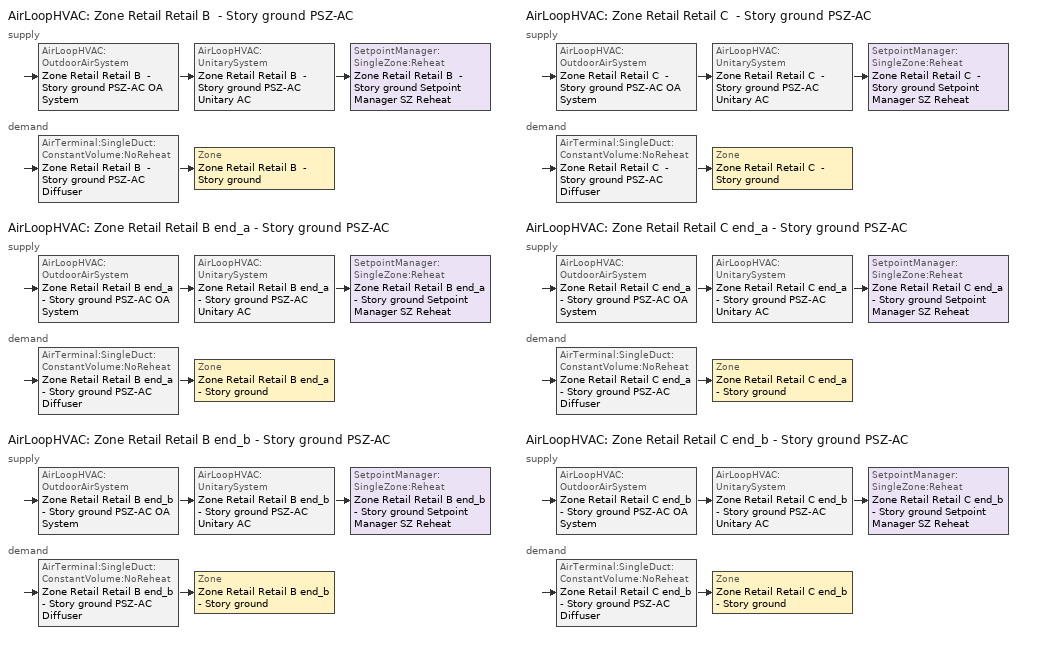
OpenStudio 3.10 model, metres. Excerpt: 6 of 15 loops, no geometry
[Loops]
AirLoopHVAC 'Zone Retail Retail B  - Story ground PSZ-AC'
 supply: AirLoopHVAC:OutdoorAirSystem 'Zone Retail Retail B  - Story ground PSZ-AC OA System' > AirLoopHVAC:UnitarySystem 'Zone Retail Retail B  - Story ground PSZ-AC Unitary AC' > SetpointManager:SingleZone:Reheat 'Zone Retail Retail B  - Story ground Setpoint Manager SZ Reheat'
 demand: AirTerminal:SingleDuct:ConstantVolume:NoReheat 'Zone Retail Retail B  - Story ground PSZ-AC Diffuser' > Zone 'Zone Retail Retail B  - Story ground'
AirLoopHVAC 'Zone Retail Retail B end_a - Story ground PSZ-AC'
 supply: AirLoopHVAC:OutdoorAirSystem 'Zone Retail Retail B end_a - Story ground PSZ-AC OA System' > AirLoopHVAC:UnitarySystem 'Zone Retail Retail B end_a - Story ground PSZ-AC Unitary AC' > SetpointManager:SingleZone:Reheat 'Zone Retail Retail B end_a - Story ground Setpoint Manager SZ Reheat'
 demand: AirTerminal:SingleDuct:ConstantVolume:NoReheat 'Zone Retail Retail B end_a - Story ground PSZ-AC Diffuser' > Zone 'Zone Retail Retail B end_a - Story ground'
AirLoopHVAC 'Zone Retail Retail B end_b - Story ground PSZ-AC'
 supply: AirLoopHVAC:OutdoorAirSystem 'Zone Retail Retail B end_b - Story ground PSZ-AC OA System' > AirLoopHVAC:UnitarySystem 'Zone Retail Retail B end_b - Story ground PSZ-AC Unitary AC' > SetpointManager:SingleZone:Reheat 'Zone Retail Retail B end_b - Story ground Setpoint Manager SZ Reheat'
 demand: AirTerminal:SingleDuct:ConstantVolume:NoReheat 'Zone Retail Retail B end_b - Story ground PSZ-AC Diffuser' > Zone 'Zone Retail Retail B end_b - Story ground'
AirLoopHVAC 'Zone Retail Retail C  - Story ground PSZ-AC'
 supply: AirLoopHVAC:OutdoorAirSystem 'Zone Retail Retail C  - Story ground PSZ-AC OA System' > AirLoopHVAC:UnitarySystem 'Zone Retail Retail C  - Story ground PSZ-AC Unitary AC' > SetpointManager:SingleZone:Reheat 'Zone Retail Retail C  - Story ground Setpoint Manager SZ Reheat'
 demand: AirTerminal:SingleDuct:ConstantVolume:NoReheat 'Zone Retail Retail C  - Story ground PSZ-AC Diffuser' > Zone 'Zone Retail Retail C  - Story ground'
AirLoopHVAC 'Zone Retail Retail C end_a - Story ground PSZ-AC'
 supply: AirLoopHVAC:OutdoorAirSystem 'Zone Retail Retail C end_a - Story ground PSZ-AC OA System' > AirLoopHVAC:UnitarySystem 'Zone Retail Retail C end_a - Story ground PSZ-AC Unitary AC' > SetpointManager:SingleZone:Reheat 'Zone Retail Retail C end_a - Story ground Setpoint Manager SZ Reheat'
 demand: AirTerminal:SingleDuct:ConstantVolume:NoReheat 'Zone Retail Retail C end_a - Story ground PSZ-AC Diffuser' > Zone 'Zone Retail Retail C end_a - Story ground'
AirLoopHVAC 'Zone Retail Retail C end_b - Story ground PSZ-AC'
 supply: AirLoopHVAC:OutdoorAirSystem 'Zone Retail Retail C end_b - Story ground PSZ-AC OA System' > AirLoopHVAC:UnitarySystem 'Zone Retail Retail C end_b - Story ground PSZ-AC Unitary AC' > SetpointManager:SingleZone:Reheat 'Zone Retail Retail C end_b - Story ground Setpoint Manager SZ Reheat'
 demand: AirTerminal:SingleDuct:ConstantVolume:NoReheat 'Zone Retail Retail C end_b - Story ground PSZ-AC Diffuser' > Zone 'Zone Retail Retail C end_b - Story ground'
[Sizing:Zone] Zone Cooling Design Supply Air Temperature Input Method=SupplyAirTemperature; Zone Cooling Design Supply Air Temperature {C}=12.7778; Zone Cooling Design Supply Air Temperature Difference {deltaC}=11.11; Zone Heating Design Supply Air Temperature Input Method=SupplyAirTemperature; Zone Heating Design Supply Air Temperature {C}=50; Zone Heating Design Supply Air Temperature Difference {deltaC}=11.11; Zone Cooling Design Supply Air Humidity Ratio {kg-H2O/kg-air}=0.0085; Zone Heating Design Supply Air Humidity Ratio {kg-H2O/kg-air}=0.008; Cooling Design Air Flow Method=DesignDay; Heating Design Air Flow Method=DesignDay; Heating Maximum Air Flow Fraction=1; Account for Dedicated Outdoor Air System=No; Dedicated Outdoor Air System Control Strategy=NeutralSupplyAir; Dedicated Outdoor Air Low Setpoint Temperature for Design {C}=autosize; Dedicated Outdoor Air High Setpoint Temperature for Design {C}=autosize; Zone Load Sizing Method=Sensible Load Only No Latent Load; Zone Latent Cooling Design Supply Air Humidity Ratio Input Method=HumidityRatioDifference; Zone Cooling Design Supply Air Humidity Ratio Difference {kgWater/kgDryAir}=0.005; Zone Latent Heating Design Supply Air Humidity Ratio Input Method=HumidityRatioDifference; Zone Humidification Design Supply Air Humidity Ratio Difference {kgWater/kgDryAir}=0.005; Sizing Option=Coincident
Zone Retail Retail B end_a - Story ground; Zone Retail Retail C end_a - Story ground; Zone Retail Retail B  - Story ground; Zone Retail Retail C  - Story ground; Zone Retail Retail B end_b - Story ground; Zone Retail Retail C end_b - Story ground
[Zone equipment]
Zone Retail Retail B end_a - Story ground: Zone Retail Retail B end_a - Story ground PSZ-AC Diffuser
Zone Retail Retail C end_a - Story ground: Zone Retail Retail C end_a - Story ground PSZ-AC Diffuser
Zone Retail Retail B  - Story ground: Zone Retail Retail B  - Story ground PSZ-AC Diffuser
Zone Retail Retail C  - Story ground: Zone Retail Retail C  - Story ground PSZ-AC Diffuser
Zone Retail Retail B end_b - Story ground: Zone Retail Retail B end_b - Story ground PSZ-AC Diffuser
Zone Retail Retail C end_b - Story ground: Zone Retail Retail C end_b - Story ground PSZ-AC Diffuser
[AirLoopHVAC] Design Return Air Flow Fraction of Supply Air Flow=1
Name | Availability Schedule | Design Supply Air Flow Rate {m3/s}
Zone Retail Retail B  - Story ground PSZ-AC | Zone Retail Retail B  - Story ground PSZ-AC Occ Sch | 0.0240887
Zone Retail Retail B end_a - Story ground PSZ-AC | Zone Retail Retail B end_a - Story ground PSZ-AC Occ Sch | 0.110157
Zone Retail Retail B end_b - Story ground PSZ-AC | Zone Retail Retail B end_b - Story ground PSZ-AC Occ Sch | 0.0924034
Zone Retail Retail C  - Story ground PSZ-AC | Zone Retail Retail C  - Story ground PSZ-AC Occ Sch | 0.038017
Zone Retail Retail C end_a - Story ground PSZ-AC | Zone Retail Retail C end_a - Story ground PSZ-AC Occ Sch | 0.142789
Zone Retail Retail C end_b - Story ground PSZ-AC | Zone Retail Retail C end_b - Story ground PSZ-AC Occ Sch | 0.137319
[Sizing:System] Type of Load to Size On=Sensible; Central Heating Maximum System Air Flow Ratio=1; Preheat Design Temperature {C}=7.22222; Preheat Design Humidity Ratio {kg-H2O/kg-Air}=0.008; Precool Design Temperature {C}=12.7778; Precool Design Humidity Ratio {kg-H2O/kg-Air}=0.008; Central Cooling Design Supply Air Temperature {C}=12.7778; Central Heating Design Supply Air Temperature {C}=50; Sizing Option=Coincident; 100% Outdoor Air in Cooling=No; 100% Outdoor Air in Heating=No; Central Cooling Design Supply Air Humidity Ratio {kg-H2O/kg-Air}=0.0085; Central Heating Design Supply Air Humidity Ratio {kg-H2O/kg-Air}=0.008; Cooling Design Air Flow Method=DesignDay; Heating Design Air Flow Method=DesignDay; System Outdoor Air Method=ZoneSum; Zone Maximum Outdoor Air Fraction=1; Cooling Supply Air Flow Rate Per Floor Area {m3/s-m2}=0.00996765; Cooling Fraction of Autosized Cooling Supply Air Flow Rate=1; Cooling Supply Air Flow Rate Per Unit Cooling Capacity {m3/s-W}=3.94755e-05; Heating Supply Air Flow Rate Per Floor Area {m3/s-m2}=0.00996765; Heating Fraction of Autosized Heating Supply Air Flow Rate=1; Heating Fraction of Autosized Cooling Supply Air Flow Rate=1; Heating Supply Air Flow Rate Per Unit Heating Capacity {m3/s-W}=3.15882e-05; Cooling Design Capacity Method=CoolingDesignCapacity; Cooling Design Capacity Per Floor Area {W/m2}=234.7; Fraction of Autosized Cooling Design Capacity=1; Heating Design Capacity Method=HeatingDesignCapacity; Heating Design Capacity Per Floor Area {W/m2}=157; Fraction of Autosized Heating Design Capacity=1; Central Cooling Capacity Control Method=OnOff; Occupant Diversity=1
Name | Design Outdoor Air Flow Rate {m3/s} | Cooling Design Capacity {W} | Heating Design Capacity {W}
Zone Retail Retail B  - Story ground PSZ-AC | 0.0240887 | 386.17 | 752.92
Zone Retail Retail B end_a - Story ground PSZ-AC | 0.110157 | 1656.87 | 3470.66
Zone Retail Retail B end_b - Story ground PSZ-AC | 0.0924034 | 1381.7 | 3483.94
Zone Retail Retail C  - Story ground PSZ-AC | 0.038017 | 541.55 | 1015.7
Zone Retail Retail C end_a - Story ground PSZ-AC | 0.142789 | 2049.29 | 4790.47
Zone Retail Retail C end_b - Story ground PSZ-AC | 0.137319 | 1927.34 | 4812.5
[SetpointManager:SingleZone:Reheat] Minimum Supply Air Temperature {C}=12.7778; Maximum Supply Air Temperature {C}=50
Name | Control Zone | Setpoint Node or NodeList
Zone Retail Retail B  - Story ground Setpoint Manager SZ Reheat | Zone Retail Retail B  - Story ground | Zone Retail Retail B  - Story ground PSZ-AC Supply Outlet Node
Zone Retail Retail B end_a - Story ground Setpoint Manager SZ Reheat | Zone Retail Retail B end_a - Story ground | Zone Retail Retail B end_a - Story ground PSZ-AC Supply Outlet Node
Zone Retail Retail B end_b - Story ground Setpoint Manager SZ Reheat | Zone Retail Retail B end_b - Story ground | Zone Retail Retail B end_b - Story ground PSZ-AC Supply Outlet Node
Zone Retail Retail C  - Story ground Setpoint Manager SZ Reheat | Zone Retail Retail C  - Story ground | Zone Retail Retail C  - Story ground PSZ-AC Supply Outlet Node
Zone Retail Retail C end_a - Story ground Setpoint Manager SZ Reheat | Zone Retail Retail C end_a - Story ground | Zone Retail Retail C end_a - Story ground PSZ-AC Supply Outlet Node
Zone Retail Retail C end_b - Story ground Setpoint Manager SZ Reheat | Zone Retail Retail C end_b - Story ground | Zone Retail Retail C end_b - Story ground PSZ-AC Supply Outlet Node
[Coil:Heating:Gas] Availability Schedule=Always On Discrete; Gas Burner Efficiency=0.8; On Cycle Parasitic Electric Load {W}=0; Off Cycle Parasitic Gas Load {W}=0; Fuel Type=Propane
Name | Nominal Capacity {W}
Zone Retail Retail B  - Story ground PSZ-AC Gas Htg Coil 10kBtu/hr 0.8 Thermal Eff | 1309.68
Zone Retail Retail B end_a - Story ground PSZ-AC Gas Htg Coil 25kBtu/hr 0.8 Thermal Eff | 5568.37
Zone Retail Retail B end_b - Story ground PSZ-AC Gas Htg Coil 24kBtu/hr 0.8 Thermal Eff | 4928.46
Zone Retail Retail C  - Story ground PSZ-AC Gas Htg Coil 10kBtu/hr 0.8 Thermal Eff | 1820.1
Zone Retail Retail C end_a - Story ground PSZ-AC Gas Htg Coil 24kBtu/hr 0.8 Thermal Eff | 6775.33
Zone Retail Retail C end_b - Story ground PSZ-AC Gas Htg Coil 24kBtu/hr 0.8 Thermal Eff | 6578.13
[Coil:Heating:Electric] Availability Schedule=Always Off Discrete; Efficiency=1; Nominal Capacity {W}=0
Zone Retail Retail B  - Story ground PSZ-AC No Heat; Zone Retail Retail B end_a - Story ground PSZ-AC No Heat; Zone Retail Retail B end_b - Story ground PSZ-AC No Heat; Zone Retail Retail C  - Story ground PSZ-AC No Heat; Zone Retail Retail C end_a - Story ground PSZ-AC No Heat; Zone Retail Retail C end_b - Story ground PSZ-AC No Heat
[Coil:Cooling:DX:SingleSpeed] Availability Schedule=Always On Discrete; Rated COP {W/W}=2.967036; Rated Evaporator Fan Power Per Volume Flow Rate 2017 {W/(m3/s)}=773.3; Rated Evaporator Fan Power Per Volume Flow Rate 2023 {W/(m3/s)}=934.4; Total Cooling Capacity Function of Temperature Curve=DOE Ref DX Clg Coil Cool-Cap-fT; Total Cooling Capacity Function of Flow Fraction Curve=DOE Ref DX Clg Coil Cool-CAP-fFlow; Energy Input Ratio Function of Temperature Curve=DOE Ref DX Clg Coil Cool-EIR-fT; Energy Input Ratio Function of Flow Fraction Curve=DOE Ref DX Clg Coil Cool-EIR-fFlow; Part Load Fraction Correlation Curve=DOE Ref DX Clg Coil Cool-PLF-fPLR; Minimum Outdoor Dry-Bulb Temperature for Compressor Operation {C}=-25; Nominal Time for Condensate Removal to Begin {s}=0; Ratio of Initial Moisture Evaporation Rate and Steady State Latent Capacity=0; Maximum Cycling Rate {cycles/hr}=0; Latent Capacity Time Constant {s}=0; Condenser Type=AirCooled; Evaporative Condenser Effectiveness=0.9; Evaporative Condenser Air Flow Rate {m3/s}=autosize; Evaporative Condenser Pump Rated Power Consumption {W}=autosize; Crankcase Heater Capacity {W}=0; Maximum Outdoor Dry-Bulb Temperature for Crankcase Heater Operation {C}=10; Basin Heater Capacity {W/K}=0; Basin Heater Setpoint Temperature {C}=2
Name | Rated Total Cooling Capacity {W} | Rated Sensible Heat Ratio | Rated Air Flow Rate {m3/s}
Zone Retail Retail B  - Story ground PSZ-AC 1spd DX AC Clg Coil 5kBtu/hr 9.7SEER | 598.181 | 0.701083 | 0.0240887
Zone Retail Retail B end_a - Story ground PSZ-AC 1spd DX AC Clg Coil 12kBtu/hr 9.7SEER | 2735.47 | 0.701083 | 0.110157
Zone Retail Retail B end_b - Story ground PSZ-AC 1spd DX AC Clg Coil 11kBtu/hr 9.7SEER | 2294.6 | 0.701083 | 0.0924034
Zone Retail Retail C  - Story ground PSZ-AC 1spd DX AC Clg Coil 5kBtu/hr 9.7SEER | 933.33 | 0.704899 | 0.038017
Zone Retail Retail C end_a - Story ground PSZ-AC 1spd DX AC Clg Coil 13kBtu/hr 9.7SEER | 3545.79 | 0.701083 | 0.142789
Zone Retail Retail C end_b - Story ground PSZ-AC 1spd DX AC Clg Coil 13kBtu/hr 9.7SEER | 3357.54 | 0.705909 | 0.137319
[Fan:OnOff] Availability Schedule=Always On Discrete; Fan Total Efficiency=0.1885; Pressure Rise {Pa}=622.722; Motor Efficiency=0.29; Motor In Airstream Fraction=1
Name | Maximum Flow Rate {m3/s} | Fan Power Ratio Function of Speed Ratio Curve | Fan Efficiency Ratio Function of Speed Ratio Curve
Zone Retail Retail B  - Story ground PSZ-AC Fan | 0.0240887 | Fan On Off Power Curve 9 | Fan On Off Efficiency Curve 9
Zone Retail Retail B end_a - Story ground PSZ-AC Fan | 0.110157 | Fan On Off Power Curve 10 | Fan On Off Efficiency Curve 10
Zone Retail Retail B end_b - Story ground PSZ-AC Fan | 0.0924034 | Fan On Off Power Curve 11 | Fan On Off Efficiency Curve 11
Zone Retail Retail C  - Story ground PSZ-AC Fan | 0.038017 | Fan On Off Power Curve 12 | Fan On Off Efficiency Curve 12
Zone Retail Retail C end_a - Story ground PSZ-AC Fan | 0.142789 | Fan On Off Power Curve 13 | Fan On Off Efficiency Curve 13
Zone Retail Retail C end_b - Story ground PSZ-AC Fan | 0.137319 | Fan On Off Power Curve 14 | Fan On Off Efficiency Curve 14
[AirLoopHVAC:UnitarySystem] Control Type=Load; Dehumidification Control Type=None; Availability Schedule=Always On Discrete; Fan Placement=DrawThrough; DX Heating Coil Sizing Ratio=1; Use DOAS DX Cooling Coil=No; DOAS DX Cooling Coil Leaving Minimum Air Temperature {C}=2; Latent Load Control=SensibleOnlyLoadControl; Supply Air Flow Rate Method During Cooling Operation=SupplyAirFlowRate; Supply Air Flow Rate Method During Heating Operation=SupplyAirFlowRate; Supply Air Flow Rate Method When No Cooling or Heating is Required=None; No Load Supply Air Flow Rate Control Set To Low Speed=Yes; Maximum Supply Air Temperature {C}=50; Maximum Outdoor Dry-Bulb Temperature for Supplemental Heater Operation {C}=21; Ancilliary On-Cycle Electric Power {W}=0; Ancilliary Off-Cycle Electric Power {W}=0
Name | Controlling Zone or Thermostat Location | Supply Fan | Supply Air Fan Operating Mode Schedule | Heating Coil | Cooling Coil | Supplemental Heating Coil | Supply Air Flow Rate During Cooling Operation {m3/s} | Supply Air Flow Rate During Heating Operation {m3/s}
Zone Retail Retail B  - Story ground PSZ-AC Unitary AC | Zone Retail Retail B  - Story ground | Zone Retail Retail B  - Story ground PSZ-AC Fan | Zone Retail Retail B  - Story ground PSZ-AC_night_fancycle_schedule | Zone Retail Retail B  - Story ground PSZ-AC Gas Htg Coil 10kBtu/hr 0.8 Thermal Eff | Zone Retail Retail B  - Story ground PSZ-AC 1spd DX AC Clg Coil 5kBtu/hr 9.7SEER | Zone Retail Retail B  - Story ground PSZ-AC No Heat | 0.0240887 | 0.0240887
Zone Retail Retail B end_a - Story ground PSZ-AC Unitary AC | Zone Retail Retail B end_a - Story ground | Zone Retail Retail B end_a - Story ground PSZ-AC Fan | Zone Retail Retail B end_a - Story ground PSZ-AC_night_fancycle_schedule | Zone Retail Retail B end_a - Story ground PSZ-AC Gas Htg Coil 25kBtu/hr 0.8 Thermal Eff | Zone Retail Retail B end_a - Story ground PSZ-AC 1spd DX AC Clg Coil 12kBtu/hr 9.7SEER | Zone Retail Retail B end_a - Story ground PSZ-AC No Heat | 0.110157 | 0.110157
Zone Retail Retail B end_b - Story ground PSZ-AC Unitary AC | Zone Retail Retail B end_b - Story ground | Zone Retail Retail B end_b - Story ground PSZ-AC Fan | Zone Retail Retail B end_b - Story ground PSZ-AC_night_fancycle_schedule | Zone Retail Retail B end_b - Story ground PSZ-AC Gas Htg Coil 24kBtu/hr 0.8 Thermal Eff | Zone Retail Retail B end_b - Story ground PSZ-AC 1spd DX AC Clg Coil 11kBtu/hr 9.7SEER | Zone Retail Retail B end_b - Story ground PSZ-AC No Heat | 0.0924034 | 0.0924034
Zone Retail Retail C  - Story ground PSZ-AC Unitary AC | Zone Retail Retail C  - Story ground | Zone Retail Retail C  - Story ground PSZ-AC Fan | Zone Retail Retail C  - Story ground PSZ-AC_night_fancycle_schedule | Zone Retail Retail C  - Story ground PSZ-AC Gas Htg Coil 10kBtu/hr 0.8 Thermal Eff | Zone Retail Retail C  - Story ground PSZ-AC 1spd DX AC Clg Coil 5kBtu/hr 9.7SEER | Zone Retail Retail C  - Story ground PSZ-AC No Heat | 0.038017 | 0.038017
Zone Retail Retail C end_a - Story ground PSZ-AC Unitary AC | Zone Retail Retail C end_a - Story ground | Zone Retail Retail C end_a - Story ground PSZ-AC Fan | Zone Retail Retail C end_a - Story ground PSZ-AC_night_fancycle_schedule | Zone Retail Retail C end_a - Story ground PSZ-AC Gas Htg Coil 24kBtu/hr 0.8 Thermal Eff | Zone Retail Retail C end_a - Story ground PSZ-AC 1spd DX AC Clg Coil 13kBtu/hr 9.7SEER | Zone Retail Retail C end_a - Story ground PSZ-AC No Heat | 0.142789 | 0.142789
Zone Retail Retail C end_b - Story ground PSZ-AC Unitary AC | Zone Retail Retail C end_b - Story ground | Zone Retail Retail C end_b - Story ground PSZ-AC Fan | Zone Retail Retail C end_b - Story ground PSZ-AC_night_fancycle_schedule | Zone Retail Retail C end_b - Story ground PSZ-AC Gas Htg Coil 24kBtu/hr 0.8 Thermal Eff | Zone Retail Retail C end_b - Story ground PSZ-AC 1spd DX AC Clg Coil 13kBtu/hr 9.7SEER | Zone Retail Retail C end_b - Story ground PSZ-AC No Heat | 0.137319 | 0.137319
[Controller:OutdoorAir] Economizer Control Type=NoEconomizer; Economizer Control Action Type=ModulateFlow; Economizer Maximum Limit Dry-Bulb Temperature {C}=28; Economizer Maximum Limit Enthalpy {J/kg}=64000; Lockout Type=LockoutWithCompressor; Minimum Limit Type=FixedMinimum; High Humidity Control=No; High Humidity Outdoor Air Flow Ratio=1; Control High Indoor Humidity Based on Outdoor Humidity Ratio=Yes; Heat Recovery Bypass Control Type=BypassWhenWithinEconomizerLimits; Economizer Operation Staging=InterlockedWithMechanicalCooling
Name | Minimum Outdoor Air Flow Rate {m3/s} | Maximum Outdoor Air Flow Rate {m3/s} | Minimum Outdoor Air Schedule | Controller Mechanical Ventilation
Zone Retail Retail B  - Story ground PSZ-AC OA System Controller | 0.00863897 | 0.0240887 | Zone Retail Retail B  - Story ground PSZ-AC_night_ventcycle_schedule | Controller Mechanical Ventilation 10
Zone Retail Retail B end_a - Story ground PSZ-AC OA System Controller | 0.0312647 | 0.110157 | Zone Retail Retail B end_a - Story ground PSZ-AC_night_ventcycle_schedule | Controller Mechanical Ventilation 11
Zone Retail Retail B end_b - Story ground PSZ-AC OA System Controller | 0.0312647 | 0.0924034 | Zone Retail Retail B end_b - Story ground PSZ-AC_night_ventcycle_schedule | Controller Mechanical Ventilation 12
Zone Retail Retail C  - Story ground PSZ-AC OA System Controller | 0.00880249 | 0.038017 | Zone Retail Retail C  - Story ground PSZ-AC_night_ventcycle_schedule | Controller Mechanical Ventilation 13
Zone Retail Retail C end_a - Story ground PSZ-AC OA System Controller | 0.0318565 | 0.142789 | Zone Retail Retail C end_a - Story ground PSZ-AC_night_ventcycle_schedule | Controller Mechanical Ventilation 14
Zone Retail Retail C end_b - Story ground PSZ-AC OA System Controller | 0.0318565 | 0.137319 | Zone Retail Retail C end_b - Story ground PSZ-AC_night_ventcycle_schedule | Controller Mechanical Ventilation 15
[Controller:MechanicalVentilation] Availability Schedule=Always On Discrete
Controller Mechanical Ventilation 10; Controller Mechanical Ventilation 11; Controller Mechanical Ventilation 12; Controller Mechanical Ventilation 13; Controller Mechanical Ventilation 14; Controller Mechanical Ventilation 15
[AirLoopHVAC:OutdoorAirSystem]
Name | Controller
Zone Retail Retail B  - Story ground PSZ-AC OA System | Zone Retail Retail B  - Story ground PSZ-AC OA System Controller
Zone Retail Retail B end_a - Story ground PSZ-AC OA System | Zone Retail Retail B end_a - Story ground PSZ-AC OA System Controller
Zone Retail Retail B end_b - Story ground PSZ-AC OA System | Zone Retail Retail B end_b - Story ground PSZ-AC OA System Controller
Zone Retail Retail C  - Story ground PSZ-AC OA System | Zone Retail Retail C  - Story ground PSZ-AC OA System Controller
Zone Retail Retail C end_a - Story ground PSZ-AC OA System | Zone Retail Retail C end_a - Story ground PSZ-AC OA System Controller
Zone Retail Retail C end_b - Story ground PSZ-AC OA System | Zone Retail Retail C end_b - Story ground PSZ-AC OA System Controller
[AirTerminal:SingleDuct:ConstantVolume:NoReheat] Availability Schedule=Always On Discrete
Name | Maximum Air Flow Rate {m3/s}
Zone Retail Retail B  - Story ground PSZ-AC Diffuser | 0.0240887
Zone Retail Retail B end_a - Story ground PSZ-AC Diffuser | 0.110157
Zone Retail Retail B end_b - Story ground PSZ-AC Diffuser | 0.0924034
Zone Retail Retail C  - Story ground PSZ-AC Diffuser | 0.038017
Zone Retail Retail C end_a - Story ground PSZ-AC Diffuser | 0.142789
Zone Retail Retail C end_b - Story ground PSZ-AC Diffuser | 0.137319
[Schedule:Ruleset]
Name | Default Day Schedule | Summer Design Day Schedule | Winter Design Day Schedule
Zone Retail Retail B  - Story ground PSZ-AC Occ Sch | Zone Retail Retail B  - Story ground PSZ-AC Occ Sch Default | Zone Retail Retail B  - Story ground PSZ-AC Occ Sch Summer Design Day | Zone Retail Retail B  - Story ground PSZ-AC Occ Sch Winter Design Day
Zone Retail Retail B end_a - Story ground PSZ-AC Occ Sch | Zone Retail Retail B end_a - Story ground PSZ-AC Occ Sch Default | Zone Retail Retail B end_a - Story ground PSZ-AC Occ Sch Summer Design Day | Zone Retail Retail B end_a - Story ground PSZ-AC Occ Sch Winter Design Day
Zone Retail Retail B end_b - Story ground PSZ-AC Occ Sch | Zone Retail Retail B end_b - Story ground PSZ-AC Occ Sch Default | Zone Retail Retail B end_b - Story ground PSZ-AC Occ Sch Summer Design Day | Zone Retail Retail B end_b - Story ground PSZ-AC Occ Sch Winter Design Day
Zone Retail Retail C  - Story ground PSZ-AC Occ Sch | Zone Retail Retail C  - Story ground PSZ-AC Occ Sch Default | Zone Retail Retail C  - Story ground PSZ-AC Occ Sch Summer Design Day | Zone Retail Retail C  - Story ground PSZ-AC Occ Sch Winter Design Day
Zone Retail Retail C end_a - Story ground PSZ-AC Occ Sch | Zone Retail Retail C end_a - Story ground PSZ-AC Occ Sch Default | Zone Retail Retail C end_a - Story ground PSZ-AC Occ Sch Summer Design Day | Zone Retail Retail C end_a - Story ground PSZ-AC Occ Sch Winter Design Day
Zone Retail Retail C end_b - Story ground PSZ-AC Occ Sch | Zone Retail Retail C end_b - Story ground PSZ-AC Occ Sch Default | Zone Retail Retail C end_b - Story ground PSZ-AC Occ Sch Summer Design Day | Zone Retail Retail C end_b - Story ground PSZ-AC Occ Sch Winter Design Day
Zone Retail Retail B  - Story ground PSZ-AC_night_fancycle_schedule | Zone Retail Retail B  - Story ground PSZ-AC Occ Sch Default 1 | Zone Retail Retail B  - Story ground PSZ-AC Occ Sch Summer Design Day 1 | Zone Retail Retail B  - Story ground PSZ-AC Occ Sch Winter Design Day 1
Zone Retail Retail B end_a - Story ground PSZ-AC_night_fancycle_schedule | Zone Retail Retail B end_a - Story ground PSZ-AC Occ Sch Default 1 | Zone Retail Retail B end_a - Story ground PSZ-AC Occ Sch Summer Design Day 1 | Zone Retail Retail B end_a - Story ground PSZ-AC Occ Sch Winter Design Day 1
Zone Retail Retail B end_b - Story ground PSZ-AC_night_fancycle_schedule | Zone Retail Retail B end_b - Story ground PSZ-AC Occ Sch Default 1 | Zone Retail Retail B end_b - Story ground PSZ-AC Occ Sch Summer Design Day 1 | Zone Retail Retail B end_b - Story ground PSZ-AC Occ Sch Winter Design Day 1
Zone Retail Retail C  - Story ground PSZ-AC_night_fancycle_schedule | Zone Retail Retail C  - Story ground PSZ-AC Occ Sch Default 1 | Zone Retail Retail C  - Story ground PSZ-AC Occ Sch Summer Design Day 1 | Zone Retail Retail C  - Story ground PSZ-AC Occ Sch Winter Design Day 1
Zone Retail Retail C end_a - Story ground PSZ-AC_night_fancycle_schedule | Zone Retail Retail C end_a - Story ground PSZ-AC Occ Sch Default 1 | Zone Retail Retail C end_a - Story ground PSZ-AC Occ Sch Summer Design Day 1 | Zone Retail Retail C end_a - Story ground PSZ-AC Occ Sch Winter Design Day 1
Zone Retail Retail C end_b - Story ground PSZ-AC_night_fancycle_schedule | Zone Retail Retail C end_b - Story ground PSZ-AC Occ Sch Default 1 | Zone Retail Retail C end_b - Story ground PSZ-AC Occ Sch Summer Design Day 1 | Zone Retail Retail C end_b - Story ground PSZ-AC Occ Sch Winter Design Day 1
[Schedule:Day]
Zone Retail Retail B  - Story ground PSZ-AC Occ Sch Default; Zone Retail Retail B end_a - Story ground PSZ-AC Occ Sch Default; Zone Retail Retail B end_b - Story ground PSZ-AC Occ Sch Default; Zone Retail Retail C  - Story ground PSZ-AC Occ Sch Default; Zone Retail Retail C end_a - Story ground PSZ-AC Occ Sch Default; Zone Retail Retail C end_b - Story ground PSZ-AC Occ Sch Default; Zone Retail Retail B  - Story ground PSZ-AC Occ Sch Default 1; Zone Retail Retail B end_a - Story ground PSZ-AC Occ Sch Default 1; Zone Retail Retail B end_b - Story ground PSZ-AC Occ Sch Default 1; Zone Retail Retail C  - Story ground PSZ-AC Occ Sch Default 1; Zone Retail Retail C end_a - Story ground PSZ-AC Occ Sch Default 1; Zone Retail Retail C end_b - Story ground PSZ-AC Occ Sch Default 1: 6, 0, 0, 14, 0, 1, 24, 0, 0
Zone Retail Retail B  - Story ground PSZ-AC Occ Sch Winter Design Day; Zone Retail Retail B  - Story ground PSZ-AC Occ Sch Summer Design Day; Zone Retail Retail B end_a - Story ground PSZ-AC Occ Sch Winter Design Day; Zone Retail Retail B end_a - Story ground PSZ-AC Occ Sch Summer Design Day; Zone Retail Retail B end_b - Story ground PSZ-AC Occ Sch Winter Design Day; Zone Retail Retail B end_b - Story ground PSZ-AC Occ Sch Summer Design Day; Zone Retail Retail C  - Story ground PSZ-AC Occ Sch Winter Design Day; Zone Retail Retail C  - Story ground PSZ-AC Occ Sch Summer Design Day; Zone Retail Retail C end_a - Story ground PSZ-AC Occ Sch Winter Design Day; Zone Retail Retail C end_a - Story ground PSZ-AC Occ Sch Summer Design Day; Zone Retail Retail C end_b - Story ground PSZ-AC Occ Sch Winter Design Day; Zone Retail Retail C end_b - Story ground PSZ-AC Occ Sch Summer Design Day; Zone Retail Retail B  - Story ground PSZ-AC Occ Sch Summer Design Day 1; Zone Retail Retail B  - Story ground PSZ-AC Occ Sch Winter Design Day 1; Zone Retail Retail B end_a - Story ground PSZ-AC Occ Sch Summer Design Day 1; Zone Retail Retail B end_a - Story ground PSZ-AC Occ Sch Winter Design Day 1; Zone Retail Retail B end_b - Story ground PSZ-AC Occ Sch Summer Design Day 1; Zone Retail Retail B end_b - Story ground PSZ-AC Occ Sch Winter Design Day 1; Zone Retail Retail C  - Story ground PSZ-AC Occ Sch Summer Design Day 1; Zone Retail Retail C  - Story ground PSZ-AC Occ Sch Winter Design Day 1; Zone Retail Retail C end_a - Story ground PSZ-AC Occ Sch Summer Design Day 1; Zone Retail Retail C end_a - Story ground PSZ-AC Occ Sch Winter Design Day 1; Zone Retail Retail C end_b - Story ground PSZ-AC Occ Sch Summer Design Day 1; Zone Retail Retail C end_b - Story ground PSZ-AC Occ Sch Winter Design Day 1: 24, 0, 1
Schedule Day 36; Schedule Day 38; Schedule Day 40; Schedule Day 42; Schedule Day 44; Schedule Day 46; Schedule Day 69; Schedule Day 71; Schedule Day 73; Schedule Day 75; Schedule Day 77; Schedule Day 79: 2, 0, 1, 10, 0, 0, 24, 0, 1
Schedule Day 37; Schedule Day 39; Schedule Day 41; Schedule Day 43; Schedule Day 45; Schedule Day 47; Schedule Day 68; Schedule Day 70; Schedule Day 72; Schedule Day 74; Schedule Day 76; Schedule Day 78: 12, 0, 0, 22, 0, 1, 24, 0, 0
[Schedule:Rule] Date Specification Type=DateRange; Start Month=1; End Month=12
Name | Schedule Ruleset | Rule Order | Day Schedule | Apply Saturday | Start Day | End Day | Apply Sunday
Schedule Rule 36 | Zone Retail Retail B  - Story ground PSZ-AC Occ Sch | 1 | Schedule Day 36 | Yes | 6 | 29
Schedule Rule 37 | Zone Retail Retail B  - Story ground PSZ-AC Occ Sch | 0 | Schedule Day 37 |  | 7 | 30 | Yes
Schedule Rule 38 | Zone Retail Retail B end_a - Story ground PSZ-AC Occ Sch | 1 | Schedule Day 38 | Yes | 6 | 29
Schedule Rule 39 | Zone Retail Retail B end_a - Story ground PSZ-AC Occ Sch | 0 | Schedule Day 39 |  | 7 | 30 | Yes
Schedule Rule 40 | Zone Retail Retail B end_b - Story ground PSZ-AC Occ Sch | 1 | Schedule Day 40 | Yes | 6 | 29
Schedule Rule 41 | Zone Retail Retail B end_b - Story ground PSZ-AC Occ Sch | 0 | Schedule Day 41 |  | 7 | 30 | Yes
Schedule Rule 42 | Zone Retail Retail C  - Story ground PSZ-AC Occ Sch | 1 | Schedule Day 42 | Yes | 6 | 29
Schedule Rule 43 | Zone Retail Retail C  - Story ground PSZ-AC Occ Sch | 0 | Schedule Day 43 |  | 7 | 30 | Yes
Schedule Rule 44 | Zone Retail Retail C end_a - Story ground PSZ-AC Occ Sch | 1 | Schedule Day 44 | Yes | 6 | 29
Schedule Rule 45 | Zone Retail Retail C end_a - Story ground PSZ-AC Occ Sch | 0 | Schedule Day 45 |  | 7 | 30 | Yes
Schedule Rule 46 | Zone Retail Retail C end_b - Story ground PSZ-AC Occ Sch | 1 | Schedule Day 46 | Yes | 6 | 29
Schedule Rule 47 | Zone Retail Retail C end_b - Story ground PSZ-AC Occ Sch | 0 | Schedule Day 47 |  | 7 | 30 | Yes
Schedule Rule 72 | Zone Retail Retail B  - Story ground PSZ-AC_night_fancycle_schedule | 0 | Schedule Day 68 |  | 7 | 30 | Yes
Schedule Rule 73 | Zone Retail Retail B  - Story ground PSZ-AC_night_fancycle_schedule | 1 | Schedule Day 69 | Yes | 6 | 29
Schedule Rule 74 | Zone Retail Retail B end_a - Story ground PSZ-AC_night_fancycle_schedule | 0 | Schedule Day 70 |  | 7 | 30 | Yes
Schedule Rule 75 | Zone Retail Retail B end_a - Story ground PSZ-AC_night_fancycle_schedule | 1 | Schedule Day 71 | Yes | 6 | 29
Schedule Rule 76 | Zone Retail Retail B end_b - Story ground PSZ-AC_night_fancycle_schedule | 0 | Schedule Day 72 |  | 7 | 30 | Yes
Schedule Rule 77 | Zone Retail Retail B end_b - Story ground PSZ-AC_night_fancycle_schedule | 1 | Schedule Day 73 | Yes | 6 | 29
Schedule Rule 78 | Zone Retail Retail C  - Story ground PSZ-AC_night_fancycle_schedule | 0 | Schedule Day 74 |  | 7 | 30 | Yes
Schedule Rule 79 | Zone Retail Retail C  - Story ground PSZ-AC_night_fancycle_schedule | 1 | Schedule Day 75 | Yes | 6 | 29
Schedule Rule 80 | Zone Retail Retail C end_a - Story ground PSZ-AC_night_fancycle_schedule | 0 | Schedule Day 76 |  | 7 | 30 | Yes
Schedule Rule 81 | Zone Retail Retail C end_a - Story ground PSZ-AC_night_fancycle_schedule | 1 | Schedule Day 77 | Yes | 6 | 29
Schedule Rule 82 | Zone Retail Retail C end_b - Story ground PSZ-AC_night_fancycle_schedule | 0 | Schedule Day 78 |  | 7 | 30 | Yes
Schedule Rule 83 | Zone Retail Retail C end_b - Story ground PSZ-AC_night_fancycle_schedule | 1 | Schedule Day 79 | Yes | 6 | 29
[Schedule:Constant]
Name | Value
Always On Discrete; Zone Retail Retail B  - Story ground PSZ-AC_night_ventcycle_schedule; Zone Retail Retail B end_a - Story ground PSZ-AC_night_ventcycle_schedule; Zone Retail Retail B end_b - Story ground PSZ-AC_night_ventcycle_schedule; Zone Retail Retail C  - Story ground PSZ-AC_night_ventcycle_schedule; Zone Retail Retail C end_a - Story ground PSZ-AC_night_ventcycle_schedule; Zone Retail Retail C end_b - Story ground PSZ-AC_night_ventcycle_schedule | 1
Always Off Discrete | 0
[Curve:Exponent] Coefficient1 Constant=1; Coefficient2 Constant=0; Coefficient3 Constant=0; Minimum Value of x=0; Maximum Value of x=1
Fan On Off Power Curve 9; Fan On Off Power Curve 10; Fan On Off Power Curve 11; Fan On Off Power Curve 12; Fan On Off Power Curve 13; Fan On Off Power Curve 14
[Curve:Cubic] Coefficient1 Constant=1; Coefficient2 x=0; Coefficient3 x**2=0; Coefficient4 x**3=0
Name | Minimum Value of x | Maximum Value of x
Fan On Off Efficiency Curve 9; Fan On Off Efficiency Curve 10; Fan On Off Efficiency Curve 11; Fan On Off Efficiency Curve 12; Fan On Off Efficiency Curve 13; Fan On Off Efficiency Curve 14 | 0 | 1
DOE Ref DX Clg Coil Cool-CAP-fFlow; DOE Ref DX Clg Coil Cool-EIR-fFlow | -100 | 100
[Curve:Biquadratic] Minimum Value of x=-100; Maximum Value of x=100; Minimum Value of y=-100; Maximum Value of y=100
Name | Coefficient1 Constant | Coefficient2 x | Coefficient3 x**2 | Coefficient4 y | Coefficient5 y**2 | Coefficient6 x*y
DOE Ref DX Clg Coil Cool-Cap-fT | 0.971212 | -0.0152755 | 0.00144345 | -0.00039321 | -6.8364e-06 | -0.000290596
DOE Ref DX Clg Coil Cool-EIR-fT | 0.286871 | 0.0239022 | -0.000810648 | 0.0134585 | 0.000338936 | -0.000487004
[Curve:Quadratic]
DOE Ref DX Clg Coil Cool-PLF-fPLR: Coefficient1 Constant=0.909496; Coefficient2 x=0.0986477; Coefficient3 x**2=-0.00819488; Minimum Value of x=0; Maximum Value of x=1
